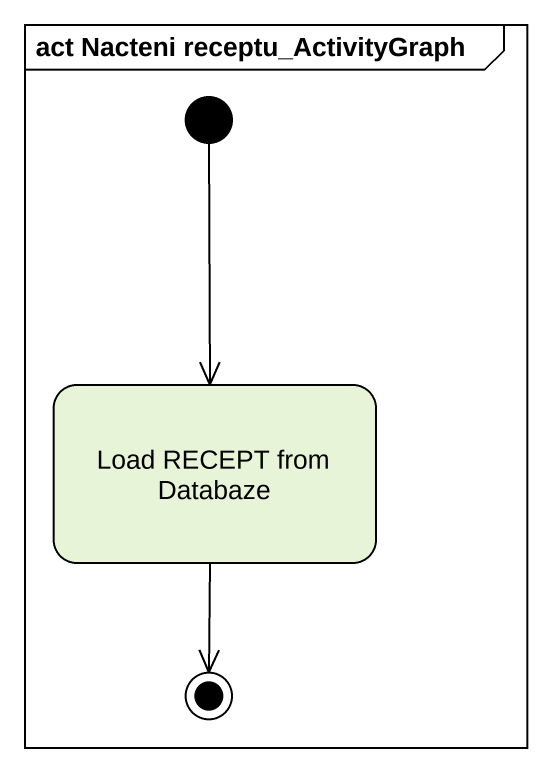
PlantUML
@startuml
mainframe act Nacteni receptu_ActivityGraph
hide empty description
state "Load RECEPT from Databaze" as Load_RECEPT_from_Databaze
[*] --> Load_RECEPT_from_Databaze
Load_RECEPT_from_Databaze --> [*]
@enduml
